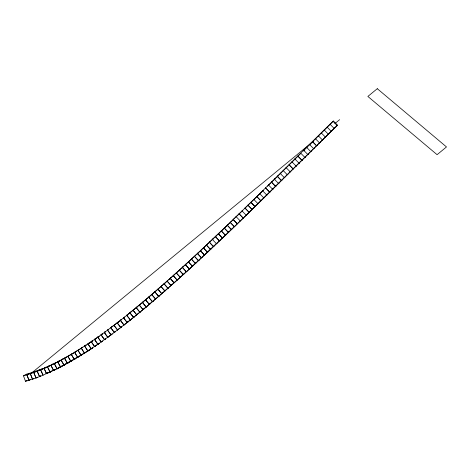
<?xml version="1.0" encoding="UTF-8"?>
<svg xmlns="http://www.w3.org/2000/svg" width="470" height="470" viewBox="0 0 470 470"><rect width="100%" height="100%" fill="white"/><g stroke="black" fill="none" stroke-linecap="round" stroke-linejoin="round"><path stroke-width="0.7" d="M332.966 121.307C265.503 187.272 200.026 255.715 126.718 315.346L130.355 319.941C204.156 260.286 269.768 191.361 337.578 125.19L333.471 121.025L332.966 121.307L337.072 125.472L337.578 125.19M333.471 121.025L303.238 150.999M337.072 125.472L249.047 212.27L244.982 208.063L263.182 190.503L262.654 190.808L266.737 194.997L267.266 194.692L266.737 194.997M290.066 164.03L300.8 153.414M288.116 165.957L267.589 186.179M241.104 212.035L233.155 219.513L237.209 223.738L237.773 223.397L195.356 263.376L191.39 259.076L201.037 250.281L200.402 250.686L204.385 254.969L205.02 254.57L204.391 254.963L200.402 250.686L230.764 222.022L230.194 222.369L234.242 226.599L234.812 226.252L234.242 226.593L230.194 222.369L230.764 222.028M249.047 212.27L249.594 211.947L237.209 223.732L233.155 219.513L233.725 219.173L231.258 221.552M189.034 261.426L188.376 261.855L192.33 266.167L192.988 265.738L192.324 266.179L188.376 261.855L192.048 258.647L191.39 259.076L195.344 263.382L196.002 262.959L195.356 263.376M192.33 266.167L195.344 263.382M187.53 262.806L185.356 264.634L189.292 268.958L189.968 268.517L180.18 277.259L176.268 272.911L179.998 269.692L179.299 270.162L183.218 274.509L183.917 274.045L183.23 274.498L179.299 270.162L186.032 264.187L185.356 264.634L189.304 268.952L192.324 266.179M180.18 277.259L180.88 276.795L171.004 285.49L167.12 281.107L167.866 280.602L167.12 281.107L170.992 285.502L171.738 284.99L171.004 285.49M168.871 279.703L173.947 275.167L173.224 275.655L177.12 280.02L177.836 279.538L177.131 280.008L173.224 275.655L176.973 272.436L176.268 272.911L180.169 277.271M167.355 281.054L160.993 286.524L164.835 290.942L165.605 290.407L161.756 293.632L157.92 289.214L161.768 285.989L160.993 286.524L164.847 290.924L170.992 285.502M161.756 293.632L162.532 293.098L146.188 306.963L142.428 302.474L143.303 301.857L136.171 307.674L139.872 312.209L140.788 311.557L136.729 314.788L133.034 310.253L137.087 307.022L136.171 307.674L139.895 312.192L147.04 306.358L146.188 306.963M149.983 296.194L152.568 293.985L151.745 294.561L155.541 299.014L156.357 298.444L155.558 299.002L151.745 294.561L158.707 288.668L157.92 289.214L161.745 293.644M148.966 297.063L145.541 299.848L149.301 304.337L150.159 303.732L149.319 304.319L145.541 299.848L146.399 299.249L142.428 302.474L146.17 306.975M32.083 372.628L313.472 141.176M334.922 123.54L339.628 119.668M117.529 329.946L118.593 329.176L117.5 329.969L113.975 325.293L117.177 322.843L120.761 327.473L121.795 326.726L114.286 332.396L110.761 327.725L111.883 326.914L107.536 330.128L111.032 334.822L115.379 331.609L114.257 332.419L110.761 327.725L113.975 325.293L117.529 329.946L131.336 319.23L130.378 319.917L126.718 315.346L130.842 312.121L129.879 312.809L133.556 317.362L137.645 314.136L136.729 314.788M130.378 319.917L134.496 316.692L133.556 317.362M121.795 326.726L120.731 327.49L117.177 322.843L124.556 317.138L123.551 317.867L127.182 322.455L128.163 321.75L127.159 322.479L123.551 317.867L127.705 314.642L126.718 315.346M127.182 322.455L130.355 319.941M110.761 327.725L121.401 319.618L120.367 320.364L123.974 324.976L127.159 322.479M102.237 333.994L101.056 334.852L104.487 339.593L108.917 336.385L107.765 337.225L104.305 332.502L108.688 329.294L107.536 330.128L111.002 334.846L112.154 334.011L107.73 337.248L104.305 332.502L105.486 331.644L101.056 334.852L104.452 339.616L105.668 338.735L101.191 341.937L97.795 337.166L94.523 339.457L97.842 344.275L94.564 346.525L91.239 341.708L92.537 340.774M107.765 337.225L111.002 334.846M104.487 339.593L105.668 338.735M101.191 341.937L102.413 341.05L97.883 344.246L94.523 339.457L99.052 336.262L97.795 337.166L101.156 341.96M99.017 336.285L97.795 337.166L102.272 333.964L101.056 334.852M104.305 332.502L105.456 331.667M94.523 339.457L95.821 338.518L87.949 343.923L91.186 348.799L87.878 350.978L84.641 346.102L86.016 345.115M94.564 346.525L99.141 343.341L97.883 344.246M97.842 344.275L99.141 343.341M87.949 343.923L92.578 340.744L91.239 341.708L94.523 346.555L95.856 345.591L91.227 348.769L87.949 343.923L89.323 342.936L84.641 346.102L87.831 351.008L84.512 353.152L81.322 348.247L82.738 347.224C64.343 359.215 44.715 369.814 23.5 375.847L25.503 381.305L28.923 380.312L30.491 379.366M121.377 319.641L120.367 320.364L123.951 324.993L124.985 324.247L123.974 324.976M87.878 350.978L92.561 347.806L91.227 348.769M91.186 348.799L92.561 347.806M123.551 317.867L124.532 317.162M84.641 346.102L86.057 345.086L77.991 350.344L81.087 355.308L77.744 357.365L74.642 352.4L76.158 351.319L79.506 349.263L77.991 350.344L81.134 355.279L89.253 349.986L87.831 351.008M84.512 353.152L85.934 352.13L62.939 365.513M82.785 347.195L81.322 348.247L84.465 353.181M81.134 355.279L82.603 354.227L81.087 355.308M77.744 357.365L79.26 356.284L70.917 361.395L67.921 356.372L72.909 353.264L71.287 354.409L74.284 359.438L75.905 358.293L74.284 359.438L71.287 354.409L76.21 351.29L74.642 352.4L77.691 357.394M70.917 361.395L72.539 360.255L67.486 363.339L64.549 358.281L69.601 355.197L67.921 356.372L70.864 361.43M149.483 296.623L148.649 297.21L152.427 301.681L153.261 301.094L152.445 301.67L148.649 297.21L149.466 296.641M67.486 363.339L69.16 362.164L64.038 365.225L61.159 360.132L66.282 357.071L64.549 358.281L67.427 363.369M64.038 365.225L65.771 364.015L60.577 367.052L57.763 361.929L62.956 358.892L61.159 360.132L63.973 365.255M60.577 367.052L62.375 365.813L58.967 367.546M57.105 368.821L60.513 367.088L57.763 361.929L59.625 360.654L54.355 363.663L57.105 368.821L58.503 367.863M60.513 367.088L62.375 365.813M53.621 370.524L57.035 368.856L54.355 363.663L56.282 362.352L50.936 365.331L53.621 370.524L55.554 369.214L50.125 372.158L47.517 366.935L52.94 363.986L50.936 365.331L53.551 370.56M57.035 368.856L58.486 367.875M50.125 372.158L51.63 371.153L46.624 373.721L44.086 368.462L49.597 365.554L47.517 366.935L50.055 372.193M46.624 373.721L48.704 372.346L43.111 375.207L40.655 369.913L46.248 367.046L44.086 368.462L46.548 373.756M39.598 376.611L43.029 375.242L40.655 369.913L42.893 368.462L39.462 369.837L37.218 371.282L39.598 376.611L40.714 375.888M36.072 377.927L39.509 376.646L37.218 371.282L39.55 369.802L36.114 371.083L33.787 372.563L36.072 377.927L37.236 377.187M39.509 376.646L40.673 375.906M212.364 239.418L212.969 239.036L212.364 239.418L216.376 243.677L216.976 243.296L216.382 243.672M32.547 379.155L35.979 377.962L33.787 372.563L36.202 371.053L32.771 372.246L30.35 373.756L32.547 379.155L33.758 378.397M35.979 377.962L37.189 377.204M32.454 379.184L30.35 373.756L32.865 372.211L29.434 373.309L26.919 374.854L29.023 380.283L33.458 378.567M23.5 375.847L26.114 374.273L29.534 373.28L26.919 374.854L28.923 380.312M25.503 381.305L27.066 380.359M236.116 216.658L236.68 216.317L236.116 216.658L240.176 220.871L240.734 220.542L240.176 220.871M242.026 210.93L242.579 210.601L242.026 210.93L246.092 215.137L246.644 214.814L246.092 215.137M248.477 204.873L247.931 205.19L252.002 209.397L252.543 209.074L252.002 209.397L247.931 205.19L248.471 204.873M245.528 207.74L244.982 208.063L249.047 212.27M253.824 199.445L254.364 199.127L253.824 199.445L257.901 203.639L258.441 203.328L257.901 203.639M259.71 193.687L260.245 193.382L259.71 193.687L263.793 197.876L264.328 197.57L263.793 197.876M262.654 190.808L263.182 190.503M268.529 185.039L269.057 184.733L268.529 185.039L272.624 189.222L273.146 188.922L272.624 189.222M274.404 179.264L274.921 178.964L274.404 179.264L278.499 183.441L279.016 183.147L278.499 183.447M283.204 170.592L283.721 170.299L283.204 170.592L287.305 174.764L287.816 174.476L287.305 174.764M284.885 177.366L284.368 177.66L280.273 173.483L280.79 173.189M280.273 173.483L280.79 173.189M286.136 167.696L286.647 167.402L286.136 167.696L290.237 171.867L290.748 171.579L290.237 171.867M294.925 159.007L295.436 158.725L294.925 159.007L299.032 163.178L299.537 162.89L299.032 163.178M291.993 161.909L292.505 161.621L291.993 161.909L296.1 166.075L296.611 165.787L296.1 166.08M293.168 168.977L289.068 164.8L289.579 164.512L289.068 164.8L293.168 168.977L293.68 168.683M297.851 156.111L301.957 160.282L302.469 159.994L301.957 160.282L297.851 156.111L298.362 155.829M304.889 157.385L305.394 157.097L304.889 157.385L300.782 153.214M310.071 144.231L309.56 144.519L313.672 148.685L314.177 148.403M307.139 147.133L306.634 147.416L310.74 151.581L311.252 151.299M303.708 150.318L304.213 150.03L303.708 150.318L307.815 154.483L308.32 154.201L307.815 154.483M330.545 123.927L330.04 124.209L334.152 128.375L334.652 128.093M327.619 126.829L327.114 127.112L331.227 131.277L331.732 130.995M324.694 129.732L324.188 130.014L328.301 134.179L328.806 133.897M321.768 132.634L321.263 132.916L325.375 137.076L325.88 136.799M318.842 135.536L318.337 135.812L322.449 139.978L322.955 139.696M315.916 138.433L315.411 138.715L319.524 142.88L320.029 142.598L319.524 142.88M52.129 370.818L53.844 370.013M49.844 371.835L51.559 371.071M45.843 373.556L47.558 372.828M136.711 314.806L133.034 310.253L133.944 309.601L129.879 312.809L133.539 317.379M377.287 88.695L367.869 96.438L437.088 154.683L446.5 146.94L377.287 88.695M118.24 322.073L117.177 322.843L118.211 322.097M140.201 304.448L139.302 305.083L143.027 309.601L143.92 308.966L143.044 309.583L139.302 305.083L140.178 304.466M155.641 291.335L154.836 291.894L158.649 296.335L159.447 295.777L158.66 296.323L154.836 291.894L155.623 291.347M164.823 283.304L164.059 283.821L167.913 288.228L168.677 287.705L167.931 288.216L164.059 283.821L164.805 283.316M170.91 277.887L170.175 278.387L174.059 282.764L174.793 282.27L174.07 282.752L170.175 278.387L170.898 277.899M183.018 266.942L182.331 267.401L186.261 271.736L186.948 271.284L186.267 271.731L182.331 267.401L183.006 266.954M199.016 260.168L198.363 260.586L194.398 256.285L198.363 260.586L199.016 260.168M198.046 253.077L197.406 253.489L201.377 257.783L202.018 257.372L201.383 257.772L197.406 253.489L198.035 253.083M204.021 247.479L203.398 247.872L207.388 252.155L208.016 251.756L207.399 252.149L203.398 247.872L204.015 247.484M207.006 244.67L206.389 245.058L210.39 249.335L211.007 248.941L210.395 249.329L206.389 245.058L207 244.676M209.99 241.856L209.379 242.238L213.38 246.509L213.991 246.121L213.392 246.503L209.379 242.238L209.984 241.862M215.942 236.216L215.342 236.586L219.361 240.84L219.96 240.47L219.367 240.834L215.342 236.586L215.936 236.222M218.914 233.384L218.321 233.749L222.345 237.996L222.933 237.632L222.351 237.996L218.321 233.749L218.908 233.39M221.881 230.553L221.294 230.911L225.324 235.153L225.905 234.794L225.33 235.147L221.294 230.911L221.875 230.559M224.842 227.715L224.266 228.067L228.297 232.303L228.878 231.951L228.303 232.303L224.266 228.067L224.836 227.715M227.809 224.871L227.233 225.218L231.269 229.454L231.845 229.101L231.275 229.448L227.233 225.218L227.803 224.877M239.63 213.462L239.071 213.797L243.131 218.01L243.689 217.68L243.137 218.01L239.071 213.797L239.63 213.468M251.421 202L250.88 202.323L254.952 206.524L255.492 206.201L254.952 206.518L250.88 202.323L251.421 202.006M257.301 196.26L256.767 196.566L260.85 200.766L261.385 200.449L260.85 200.766L256.767 196.566L257.307 196.254M270.209 191.807L269.68 192.113L265.591 187.924L269.68 192.113L270.209 191.807M271.989 181.849L271.466 182.154L275.561 186.337L276.084 186.038L275.561 186.332L271.466 182.154L271.989 181.855M277.858 176.08L277.335 176.373L281.43 180.55L281.953 180.257L281.436 180.55L277.335 176.373L277.858 176.08M312.997 141.335L312.485 141.617L316.598 145.782L317.103 145.5L316.598 145.782L312.485 141.617L312.991 141.335"/></g></svg>
